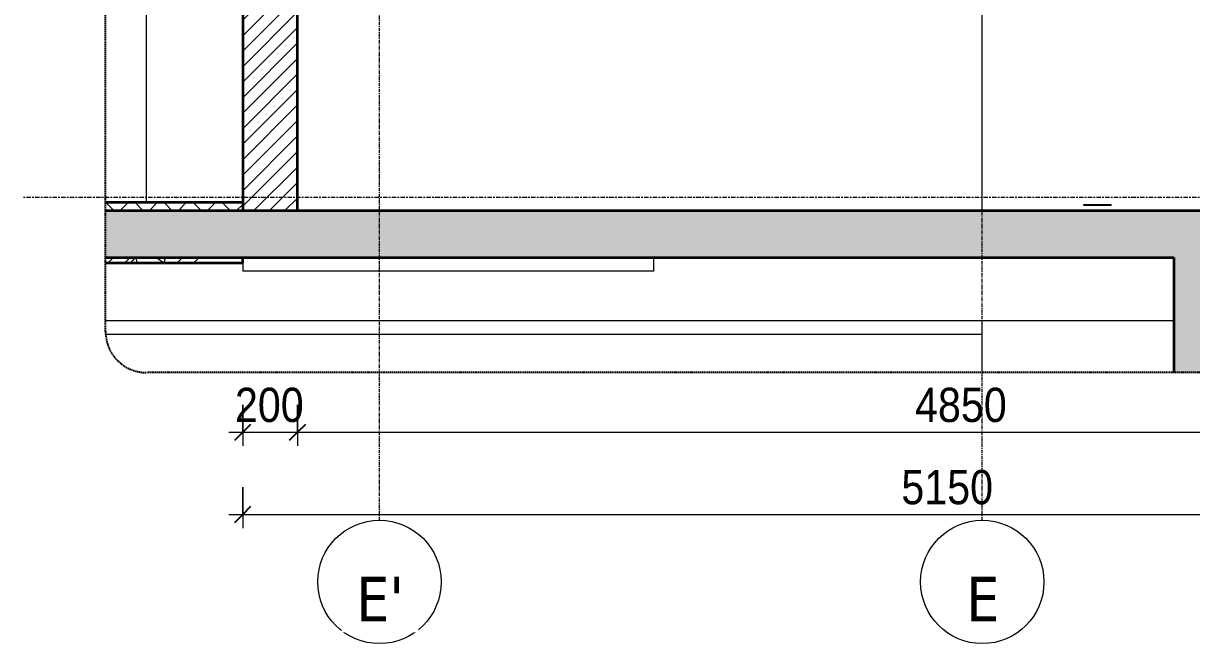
# Model space of a CAD drawing. Header units: millimetres. Extents: x 66631 to 260610, y 416 to 78637.
# Drawn here: x 109301 to 113564, y 572 to 2834 of the extents above; entities that cross this region are included whole.
import ezdxf

# ---------------------------------------------------------------- set-up
doc = ezdxf.new("R2010")
doc.units = ezdxf.units.MM
for name, pattern in [('Centre', [31.75, 6.35, -4.7625, 15.875, -4.7625]), ('Grid Line', [22.225, 12.7, -3.175, 3.175, -3.175]), ('Hidden', [7.14375, 4.7625, -2.38125])]:
    doc.linetypes.add(name, pattern=pattern)
for name, color, linetype, lineweight in [('0-5', 130, 'Continuous', 5), ('A-ANNO-DIMS', 211, 'Continuous', 9), ('A-ANNO-DIMS-50', 211, 'Continuous', 9), ('A-DETL-GENF', 92, 'Continuous', 18), ('A-DETL-GENF-4', 92, 'Hidden', 25), ('A-DETL-GENF-5', 9, 'Continuous', 18), ('A-DETL-MEDM', 33, 'Continuous', 35), ('A-FLOR-3', 7, 'Continuous', 18), ('A-FLOR-FNSH-1', 250, 'Continuous', 35), ('A-FLOR-LEVL-2', 51, 'Centre', 9), ('A-FLOR-PATT-1', 253, 'Continuous', 18), ('A-FLOR-PATT-2', 8, 'Continuous', 18), ('A-WALL', 113, 'Continuous', 18), ('A-WALL-2', 250, 'Continuous', 35), ('A-WALL-PATT-2', 111, 'Continuous', 18), ('M-EQPM', 50, 'Continuous', 18), ('S-BEAM-2', 7, 'Continuous', 18), ('S-COLS-9', 7, 'Continuous', 18), ('S-GRID-1', 1, 'Grid Line', 9), ('S-GRID-IDEN', 1, 'Continuous', 9)]:
    doc.layers.add(name, color=color, linetype=linetype, lineweight=lineweight)
doc.styles.add('Tahoma_B', font='tahomabd.ttf', dxfattribs={"height": 162.5})
doc.styles.add('UTM Avo', font='', dxfattribs={"width": 0.9, "height": 125})
doc.styles.get('UTM Avo').set_extended_font_data('UTM Avo')
doc.dimstyles.new('1_Dim_chi_tiet_2_5', dxfattribs={"dimscale": 304.8, "dimtxt": 124.912619, "dimasz": 0.19685, "dimexe": 0.164042, "dimexo": 0.0625, "dimgap": 0.016404, "dimtad": 1, "dimdec": 0, "dimrnd": 5, "dimzin": 0, "dimdsep": 46, "dimtxsty": 'UTM Avo', "dimblk1": 'OBLIQUE', "dimblk2": 'OBLIQUE', "dimsah": 1, "dimcen": 0.09, "dimdle": 0.164042, "dimazin": 0, "dimtfac": 1, "dimtdec": 4, "dimtix": 1, "dimtmove": 0, "dimatfit": 3, "dimfxl": 0.328084, "dimfxlon": 1, "dimtvp": 1, "dimtolj": 1, "dimtzin": 0, "dimarcsym": 2})
pattern_1 = [(50, (40799.18, 15875), (364.368, -31.878), [38.1, -419.1]), (355, (40799.2, 15875), (-70.486, 382.113), [30.48, -335.28]), (100.451, (40829.55, 15872.34), (293.885, 350.233), [32.38, -356.18]), (46.184, (40799.2, 15976.6), (542.158, -84.086), [57.15, -628.65]), (96.636, (40844.36, 15969.6), (474.805, 494.855), [48.57, -534.27]), (351.184, (40799.2, 15976.6), (474.81, 494.85), [45.72, -502.92]), (21, (40849.98, 15951.2), (303.2285, -204.5305), [38.1, -419.1]), (326, (40850, 15951.2), (123.604, 368.376), [30.48, -335.28]), (71.451, (40875.25, 15934.16), (426.834, 163.843), [32.38, -356.18]), (37.5, (40799.18, 15875), (6.1766, 169.1102), [3.353, -327.863, 3.353, -337.007, -336.55]), (37.5, (40799.18, 15875), (6.1766, 169.1102), [-671.576, 3.353, -333.197]), (7.5, (40799.18, 15875), (133.6389, 200.3615), [3.353, -190.703, 3.353, -320.243, -128.27]), (7.5, (40799.18, 15875), (133.6389, 200.3615), [-517.652, 3.353, -124.917]), (327.5, (40685.9, 15875), (271.1818, -11.4584), [3.353, -123.647, 3.353, -392.887, -525.78]), (327.5, (40685.9, 15875), (271.1818, -11.4584), [-523.24, 3.353, -522.427]), (317.5, (40635.1, 15875), (296.2585, 50.853), [3.353, -161.747, 3.353, -259.791, -373.38]), (317.5, (40635.1, 15875), (296.2585, 50.853), [-428.244, 3.353, -370.027]), (45, (40799.18, 15875), (-125.7236, 125.7236), []), (45, (40799.18, 16065.5), (-125.7236, 125.7236), [])]

# ---------------------------------------------------------------- blocks, each defined once
blk = doc.blocks.new('NCV_TKTC_KET CAU_rvt-4-TKCS_CĂN HỘ LOẠI 1B - MẶT CẮT 3')
at = {"layer": 'A-FLOR-PATT-1'}
h = blk.add_hatch(dxfattribs=at)
h.set_pattern_fill('FP_12', color=256, style=0, pattern_type=2)
h.set_pattern_definition(pattern_1)
h.paths.add_polyline_path([(36098.1, 1960), (36537.8, 1960), (36537.8, 1980), (36037.4, 1980), (36037.4, 1960)])
h = blk.add_hatch(dxfattribs=at)
h.set_pattern_fill('FP_12', color=256, style=0, pattern_type=2)
h.set_pattern_definition(pattern_1)
h.paths.add_polyline_path([(36098.1, 1960), (36537.8, 1960), (36537.8, 1980), (36037.4, 1980), (36037.4, 1960)])
at = {"layer": 'A-FLOR-3'}
for p, q in [((38036.9, 1980), (38036.9, 1930)), ((36537.8, 1960), (36537.8, 1930)), ((38036.9, 1930), (36537.8, 1930))]:
    blk.add_line(p, q, dxfattribs=at)
at = {"layer": 'A-FLOR-FNSH-1'}
for p, q in [((36537.8, 1960), (36537.8, 1980)), ((36037.4, 1960), (36537.8, 1960))]:
    blk.add_line(p, q, dxfattribs=at)
at = {"layer": 'S-BEAM-2'}
for p, q in [((36037.4, 1750), (36739.9, 1750)), ((36739.9, 1750), (38036.9, 1750)), ((38036.9, 1750), (39935.6, 1750)), ((39236.9, 1700), (39236.9, 1750)), ((36038.7, 1700), (39236.9, 1700))]:
    blk.add_line(p, q, dxfattribs=at)
at = {"layer": 'S-COLS-9'}
for p, q in [((39236.9, 2150), (39236.9, 5100)), ((39236.9, 1560), (39236.9, 1700))]:
    blk.add_line(p, q, dxfattribs=at)
blk = doc.blocks.new('THU NUOC - THU NUOC-1275255-TKCS_CĂN HỘ LOẠI 1B - MẶT CẮT 3')
at = {"layer": 'M-EQPM'}
for p, q in [((39606.9, 2173.2), (39706.9, 2173.2)), ((39606.9, 2170), (39606.9, 2173.2)), ((39706.9, 2170), (39606.9, 2170)), ((39706.9, 2170), (39706.9, 2173.2))]:
    blk.add_line(p, q, dxfattribs=at)
blk = doc.blocks.new('BORDER VIEW - BORDER VIEW-3685751-TKCS_CĂN HỘ LOẠI 1B - MẶT CẮT 3')
at = {"layer": 'A-DETL-GENF-4'}
for p, q in [((36037.4, 1710), (36037.4, 5958.8)), ((45710.5, 1560), (36187.4, 1560))]:
    blk.add_line(p, q, dxfattribs=at)
blk.add_arc((36187.4, 1710), 150, 180, 270, dxfattribs=at)
blk = doc.blocks.new('Grid - M_Grid Head - Circle-353313-TKCS_CĂN HỘ LOẠI 1B - MẶT CẮT 3')
at = {"layer": 'S-GRID-IDEN'}
blk.add_circle((39236.9, 796.6), 225, dxfattribs=at)
blk = doc.blocks.new('DIMBLOCK89-TKCS_CĂN HỘ LOẠI 1B - MẶT CẮT 3')
at = {"layer": 'A-ANNO-DIMS-50'}
for p, q in [((110101.4, 1442.5), (110101.4, 1292.5)), ((110101.4, 1342.5), (110101.4, 1442.5)), ((110301.4, 1442.5), (110301.4, 1292.5)), ((110301.4, 1342.5), (110301.4, 1442.5)), ((110051.4, 1342.5), (110301.4, 1342.5))]:
    blk.add_line(p, q, dxfattribs=at)
at = {"layer": 'A-ANNO-DIMS-50', "lineweight": 25}
for p, q in [((110101.4, 1342.5), (110131.4, 1372.5)), ((110301.4, 1342.5), (110331.4, 1372.5)), ((110101.4, 1342.5), (110071.4, 1312.5)), ((110301.4, 1342.5), (110271.4, 1312.5))]:
    blk.add_line(p, q, dxfattribs=at)
at = {"layer": 'A-ANNO-DIMS-50', "color": 0, "insert": (110073.1, 1504.9), "char_height": 125, "width": 308.118, "attachment_point": 1, "line_spacing_factor": 1.110334, "style": 'UTM Avo'}
blk.add_mtext('200', dxfattribs=at)
blk = doc.blocks.new('_Oblique')
at = {"color": 0, "linetype": 'ByBlock', "lineweight": -2}
blk.add_line((-0.5, -0.5), (0.5, 0.5), dxfattribs=at)
blk = doc.blocks.new('DIMBLOCK90-TKCS_CĂN HỘ LOẠI 1B - MẶT CẮT 3')
at = {"layer": 'A-ANNO-DIMS-50'}
for p, q in [((110301.4, 1442.5), (110301.4, 1292.5)), ((110301.4, 1342.5), (110301.4, 1442.5)), ((115151, 1442.5), (115151, 1292.5)), ((115151, 1342.5), (115151, 1442.5)), ((110301.4, 1342.5), (115151, 1342.5))]:
    blk.add_line(p, q, dxfattribs=at)
at = {"layer": 'A-ANNO-DIMS-50', "lineweight": 25}
for p, q in [((110301.4, 1342.5), (110331.4, 1372.5)), ((115151, 1342.5), (115181, 1372.5)), ((110301.4, 1342.5), (110271.4, 1312.5)), ((115151, 1342.5), (115121, 1312.5))]:
    blk.add_line(p, q, dxfattribs=at)
at = {"layer": 'A-ANNO-DIMS-50', "color": 0, "insert": (112555, 1504.9), "char_height": 125, "width": 410.824, "attachment_point": 1, "line_spacing_factor": 1.110334, "style": 'UTM Avo'}
blk.add_mtext('4850', dxfattribs=at)
blk = doc.blocks.new('DIMBLOCK93-TKCS_CĂN HỘ LOẠI 1B - MẶT CẮT 3')
at = {"layer": 'A-ANNO-DIMS-50'}
for p, q in [((110101.4, 1142.5), (110101.4, 992.5)), ((110101.4, 1042.5), (110101.4, 1142.5)), ((115251, 1142.5), (115251, 992.5)), ((115251, 1042.5), (115251, 1142.5)), ((110051.4, 1042.5), (115301, 1042.5))]:
    blk.add_line(p, q, dxfattribs=at)
at = {"layer": 'A-ANNO-DIMS-50', "lineweight": 25}
for p, q in [((110101.4, 1042.5), (110131.4, 1072.5)), ((115251, 1042.5), (115281, 1072.5)), ((110101.4, 1042.5), (110071.4, 1012.5)), ((115251, 1042.5), (115221, 1012.5))]:
    blk.add_line(p, q, dxfattribs=at)
at = {"layer": 'A-ANNO-DIMS-50', "color": 0, "insert": (112505, 1204.9), "char_height": 125, "width": 410.824, "attachment_point": 1, "line_spacing_factor": 1.110334, "style": 'UTM Avo'}
blk.add_mtext('5150', dxfattribs=at)

msp = doc.modelspace()

# ---------------------------------------------------------------- hatches: boundary and pattern name
at = {"layer": 'A-DETL-GENF-5'}
h = msp.add_hatch(dxfattribs=at)
h.set_pattern_fill('FP_12', color=256, style=0, pattern_type=2)
h.set_pattern_definition([(50, (114362.83, 15875), (364.368, -31.878), [38.1, -419.1]), (355, (114362.83, 15875), (-70.486, 382.113), [30.48, -335.28]), (100.451, (114393.2, 15872.34), (293.885, 350.233), [32.38, -356.18]), (46.184, (114362.83, 15976.6), (542.158, -84.086), [57.15, -628.65]), (96.636, (114408, 15969.6), (474.805, 494.855), [48.57, -534.27]), (351.184, (114362.8, 15976.6), (474.81, 494.85), [45.72, -502.92]), (21, (114413.63, 15951.2), (303.2285, -204.5305), [38.1, -419.1]), (326, (114413.63, 15951.2), (123.604, 368.376), [30.48, -335.28]), (71.451, (114438.9, 15934.16), (426.834, 163.843), [32.38, -356.18]), (37.5, (114362.83, 15875), (6.1766, 169.1102), [3.353, -327.863, 3.353, -337.007, -336.55]), (37.5, (114362.83, 15875), (6.1766, 169.1102), [-671.576, 3.353, -333.197]), (7.5, (114362.83, 15875), (133.6389, 200.3615), [3.353, -190.703, 3.353, -320.243, -128.27]), (7.5, (114362.83, 15875), (133.6389, 200.3615), [-517.652, 3.353, -124.917]), (327.5, (114249.54, 15875), (271.1818, -11.4584), [3.353, -123.647, 3.353, -392.887, -525.78]), (327.5, (114249.54, 15875), (271.1818, -11.4584), [-523.24, 3.353, -522.427]), (317.5, (114198.74, 15875), (296.2585, 50.853), [3.353, -161.747, 3.353, -259.791, -373.38]), (317.5, (114198.74, 15875), (296.2585, 50.853), [-428.244, 3.353, -370.027]), (45, (114362.83, 15875), (-125.7236, 125.7236), []), (45, (114362.83, 16065.5), (-125.7236, 125.7236), [])])
h.paths.add_polyline_path([(117901, 1560), (118111, 1560), (118111, 2100), (115251, 2100), (115251, 2300), (115051, 2300), (115051, 2100), (114000.6, 2100), (114000.6, 2150), (109601, 2150), (109601, 1980), (113499.3, 1980), (113499.3, 1560), (113799.3, 1560), (113799.3, 1930), (117901, 1930)])
h.paths.add_polyline_path([(113499.3, 4950), (113799.3, 4950), (113799.3, 5330), (117799, 5330), (117799, 4950), (118099, 4950), (118099, 5700), (117900.6, 5700), (117900.6, 5500), (113801.4, 5500), (113801.4, 5550), (109601, 5550), (109601, 5380), (113499.3, 5380), (113499.3, 5150)])
at = {"layer": 'A-FLOR-PATT-2'}
h = msp.add_hatch(dxfattribs=at)
h.set_pattern_fill('FP_13', color=256, style=0, pattern_type=2)
h.set_pattern_definition([(45, (114362.83, 15875), (-53.033, 53.033), []), (135, (114362.83, 15875), (-53.033, -53.033), [])])
h.paths.add_polyline_path([(109750.2, 2150), (110101.4, 2150), (110101.4, 2180), (109601, 2180), (109601, 2150), (109661.8, 2150)])
at = {"layer": 'A-WALL-PATT-2'}
h = msp.add_hatch(dxfattribs=at)
h.set_pattern_fill('FP_11', color=256, style=0, pattern_type=2)
h.set_pattern_definition([(45, (114362.828, 15875), (-28.28427, 28.28427), [])])
h.paths.add_polyline_path([(110301.4, 2150), (110301.4, 5380), (110101.4, 5380), (110101.4, 2150)])

# ---------------------------------------------------------------- linework, layer by layer
at = {"layer": 'A-DETL-MEDM'}
for p, q in [((114000.6, 2150), (109601, 2150)), ((109601, 1980), (113499.3, 1980)), ((113499.3, 1980), (113499.3, 1560))]:
    msp.add_line(p, q, dxfattribs=at)
at = {"layer": 'A-FLOR-FNSH-1'}
msp.add_line((110101.4, 2180), (109601, 2180), dxfattribs=at)
at = {"layer": 'A-FLOR-LEVL-2'}
msp.add_line((109301, 2200), (119908.8, 2200), dxfattribs=at)
at = {"layer": 'A-WALL'}
msp.add_line((109750.2, 2180), (109750.2, 4700), dxfattribs=at)
at = {"layer": 'A-WALL-2'}
for p, q in [((110101.4, 5380), (110101.4, 2150)), ((110301.4, 2150), (110301.4, 5380))]:
    msp.add_line(p, q, dxfattribs=at)
at = {"layer": 'S-GRID-1'}
for p, q in [((110600.6, 2271.6), (110600.6, 5427.8)), ((112800.6, 2271.6), (112800.6, 5427.8)), ((110600.6, 1021.6), (110600.6, 2271.6)), ((112800.6, 1021.6), (112800.6, 2271.6))]:
    msp.add_line(p, q, dxfattribs=at)

# ---------------------------------------------------------------- block references
at = {"layer": '0-5'}
msp.add_blockref('NCV_TKTC_KET CAU_rvt-4-TKCS_CĂN HỘ LOẠI 1B - MẶT CẮT 3', (73563.6, 0), dxfattribs=at)
at = {"layer": 'A-DETL-GENF'}
msp.add_blockref('BORDER VIEW - BORDER VIEW-3685751-TKCS_CĂN HỘ LOẠI 1B - MẶT CẮT 3', (73563.6, 0), dxfattribs=at)
at = {"layer": 'M-EQPM'}
msp.add_blockref('THU NUOC - THU NUOC-1275255-TKCS_CĂN HỘ LOẠI 1B - MẶT CẮT 3', (73563.6, 0), dxfattribs=at)
at = {"layer": 'S-GRID-IDEN'}
for p in [(71363.6, 0), (73563.6, 0)]:
    msp.add_blockref('Grid - M_Grid Head - Circle-353313-TKCS_CĂN HỘ LOẠI 1B - MẶT CẮT 3', p, dxfattribs=at)

# ---------------------------------------------------------------- dimensions: what is measured, and where the dimension line sits
at = {"layer": 'A-ANNO-DIMS'}
for base, p1, p2, override, picture, middle in [((110301.4, 1342.5), (110101.4, 1442.5), (110301.4, 1442.5), {"dimpost": '<>', "dimfxl": 200}, 'DIMBLOCK89-TKCS_CĂN HỘ LOẠI 1B - MẶT CẮT 3', (110201.4, 1412.2)), ((115151, 1342.5), (110301.4, 1442.5), (115151, 1442.5), {"dimpost": '<>', "dimfxl": 4849.573178}, 'DIMBLOCK90-TKCS_CĂN HỘ LOẠI 1B - MẶT CẮT 3', (112726.2, 1412.2)), ((115251, 1042.5), (110101.4, 1142.5), (115251, 1142.5), {"dimpost": '<>', "dimfxl": 5149.573178}, 'DIMBLOCK93-TKCS_CĂN HỘ LOẠI 1B - MẶT CẮT 3', (112676.2, 1112.2))]:
    dim = msp.add_linear_dim(base=base, p1=p1, p2=p2, dimstyle='1_Dim_chi_tiet_2_5', override=override, dxfattribs=at)
    dim.commit()
    dim.dimension.update_dxf_attribs({"geometry": picture, "text_midpoint": middle})

# ---------------------------------------------------------------- next in the draw order: texts
at = {"layer": 'S-GRID-IDEN', "char_height": 162.5, "attachment_point": 5, "line_spacing_factor": 0.996129, "style": 'Tahoma_B', "bg_fill": 3, "box_fill_scale": 1.25, "bg_fill_color": 256, "bg_fill_true_color": 13158600, "bg_fill_transparency": 0}
for s, insert, width in [("\\pt634.99962,1269.99925,1905.0005,2540.00013,3174.99975,3809.99937,4445.00062,5080.00025,5714.99987,6349.9995,6985.00075,7620.00037,8255,8889.99962,9524.99925,10160.0005,10795.00013,11429.99975,12064.99938,12700.00063,13335.00025,13969.99988,14604.9995,15240.00075,15875.00038,16510,17144.99963,17779.99925,18415.0005,19050.00013,19684.99975,20319.99938;E'", (110602.7, 734.2), 198.5), ('\\pt634.99962,1269.99925,1905.0005,2540.00013,3174.99975,3809.99937,4445.00062,5080.00025,5714.99987,6349.9995,6985.00075,7620.00037,8255,8889.99962,9524.99925,10160.0005,10795.00013,11429.99975,12064.99938,12700.00063,13335.00025,13969.99988,14604.9995,15240.00075,15875.00038,16510,17144.99963,17779.99925,18415.0005,19050.00013,19684.99975,20319.99938;E', (112802.7, 734.2), 139)]:
    msp.add_mtext(s, dxfattribs=dict(at, insert=insert, width=width))

doc.saveas('drawing.dxf')
